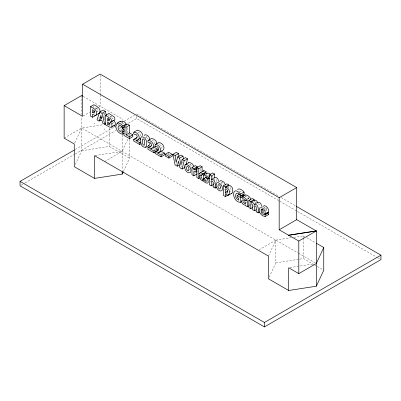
<?xml version="1.0" encoding="UTF-8"?>
<svg xmlns="http://www.w3.org/2000/svg" width="401" height="401" viewBox="0 0 401 401"><rect width="100%" height="100%" fill="white"/><g stroke="black" fill="none" stroke-linecap="round" stroke-linejoin="round"><path stroke-width="0.3" stroke-dasharray="2 1.5" d="M189.959 166.094L190.054 165.072L190.701 164.415L191.653 164.976L192.285 166.385M145.909 138.004L146.245 136.921L146.936 136.926L147.628 137.723L147.964 139.187M185.478 167.042L185.919 165.282M103.237 113.944L104.205 113.388L103.373 116.009L104.621 116.731M154.626 143.929C156.49 140.47 151.187 141.403 151.528 139.463M74.771 142.876L81.674 128.009L103.187 124.681M75.283 164.495L81.674 150.731L81.674 116.756M104.636 161.518L122.17 151.393L128.049 138.726M123.448 171.357L129.583 158.139L129.583 139.107M268.424 256.079L275.838 240.109L291.206 237.733M269.191 277.146L275.838 262.83L275.838 240.109L259.362 249.622M221.537 183.247L221.984 182.61L222.65 182.771L223.768 184.56M266.72 209.482L266.104 207.783L264.755 207.297L264.404 208.149L266.72 209.482L265.758 210.044M96.235 111.974L97.964 110.816L97.874 109.393L95.914 107.679L94.952 108.235M139.999 136.074C142.811 132.32 136.871 133.172 137.252 131.217M161.413 148.44C164.405 144.485 157.623 145.743 158.666 143.067M121.939 123.673L122.922 123.257A3.233 1.865 60 0 1 124.45 124.12M239.342 191.503L240.399 191.102L242.209 192.104M112.064 123.688L113.192 122.992L113.172 121.688M228.931 192.019L230.57 191.061C231.382 189.593 230.831 186.726 228.755 186.836L228.755 188.024M83.127 115.984L90.566 111.689M95.879 108.621L98.541 107.087M99.072 106.776L100.135 106.165L100.135 95.062M64.135 138.134L81.674 128.009L297.978 252.891M98.43 119.012L99.398 118.455M103.588 117.804L104.551 117.247M104.039 119.774L105.002 119.217M109.984 116.881C111.212 114.841 114.25 119.122 111.939 118.876M75.338 149.468L120.33 123.493M120.871 123.177L123.583 121.613M124.125 121.302L134.42 115.353M21.133 185.202L24.386 183.327M24.927 183.011L74.797 154.22M75.338 153.909L115.994 130.435M119.242 128.561L120.871 127.623M128.46 123.242L136.591 118.546L279.086 200.816M134.641 140.475L136.571 139.363M145.468 137.368L146.43 136.811M148.921 148.721L150.846 147.608M156.059 152.841L158.47 151.448M167.703 154.621L168.666 154.064L169.703 154.661M175.999 164.355L176.966 163.798M180.821 167.137L181.788 166.58M189.538 164.991L190.5 164.435M194.395 173.302L195.357 172.746M207.648 175.533L208.615 174.976M213.202 186.946L214.65 186.109M221.021 183.167L221.984 182.61M244.625 197.071C246.379 195.257 251.703 199.352 247.006 200.129M247.397 199.262L248.841 198.425M245.562 200.961L246.525 200.405M256.219 211.783L257.668 210.946M263.788 207.858L264.755 207.297M81.674 150.731L109.333 146.45L129.583 158.139M95.122 155.573L122.17 151.393M293.662 237.352L303.502 235.828L304.565 236.445M275.838 262.83L299.196 259.216M299.813 259.121L303.502 258.55L314.158 264.705M289.903 267.582L313.878 263.873M97.403 111.182L97.684 111.137M113.027 123.132L112.165 122.977M257.843 203.788L259.226 204.269L259.592 206.284M223.994 189.247L224.535 189.247M124.516 130.114L125.137 130.125M210.124 181.287L210.625 181.352M247.382 198.294L248.936 199.016M136.591 114.105L279.086 196.375M281.256 197.623L295.883 206.069M279.632 201.127L296.971 211.142M297.512 211.452L377.156 257.437M377.697 257.748L380.95 259.627M83.253 96.42L122.17 118.886L122.17 120.14M264.936 209.788L267.562 211.302M102.922 117.458L104.972 118.641M128.856 134.35L130.34 135.207M138.054 139.663L140.049 140.811M153.327 148.48L154.826 149.342M160.465 152.601L161.964 153.468M213.227 183.062L214.66 183.894M249.402 203.949L250.354 204.5M252.249 205.593L253.683 206.42M114.13 126.5L115.197 127.112M119.994 129.884L122.125 131.112M128.52 134.806L129.583 135.423M306.7 237.678L315.757 242.906M298.519 253.201L315.256 262.871M314.69 265.011L316.825 266.244M317.356 266.55L323.752 270.244M122.531 130.801L121.754 130.114A4.897 2.827 60 0 1 120.019 127.448L119.678 126.415M246.224 202.144L246.58 202.47M255.793 202.62L254.6 201.623L254.164 201.668L254.164 202.786M104.205 113.388L104.756 115.774M182.4 161.563L182.761 163.357M206.59 174.285L206.685 175.082M216.575 181.478L216.435 179.909L215.653 179.006L214.66 178.861L214.66 179.979M303.502 235.828L303.502 237.673M303.502 238.284L303.502 258.55M245.592 194.801L245.592 196.515M212.746 176.024L212.746 177.252M200.219 168.791L200.219 171.252M200.219 173.708L200.219 174.941M168.666 152.305L168.666 154.064M136.591 116.325L136.591 118.546M127.368 127.613L127.368 132.906M122.17 120.766L122.17 123.889M122.17 129.513L122.17 131.388M122.17 135.142L122.17 170.425M110.947 116.325L110.947 118.315M109.333 128.029L109.333 146.45M108.912 114.601L108.912 116.365M100.135 75.323L100.135 94.446M95.914 107.679L95.914 109.934M93.869 105.914L93.869 107.679M81.674 95.508L81.674 114.255"/><path stroke-width="0.6" d="M100.095 111.949C100.651 108.18 96.641 106.115 93.869 104.741L90.491 106.686L90.491 116.1L92.541 117.282L95.914 115.333M150.034 143.012C149.879 147.002 143.468 149.177 141.563 145.077C140.36 142.661 139.513 138.776 141.578 136.686C146.415 136.741 148.24 144.17 145.563 147.388M261.031 210.099L261.377 209.247L262.249 209.367L263.066 210.204L263.347 211.432L261.031 210.099L262.475 209.262M186.069 164.696L187.543 158.821L185.473 157.628L182.099 159.578L180.916 165.207L179.618 158.144L177.588 156.971L176.219 162.495L175.097 155.533L172.971 154.305L176.35 152.36L178.47 153.583L178.941 156.485M172.971 154.305L175.036 164.911L177.282 166.204L178.55 161.117L179.859 167.693L182.104 168.991L184.996 167.322M182.104 168.991L184.169 160.771L187.543 158.821M106.36 115.418L105.348 111.368L103.112 110.08L99.739 112.024L96.987 119.849L99.037 121.032L99.548 119.408L102.11 120.886L102.616 123.102L104.726 124.315L105.689 123.759M99.994 117.959L100.826 115.338L101.659 118.922L99.994 117.959L101.443 117.122M206.64 173.849C207.387 172.074 209.688 173.613 210.65 174.43M82.726 96.115L81.674 95.508L64.135 105.628L64.135 138.134L74.26 143.979L74.26 166.701L94.511 178.39L122.17 174.109L123.192 171.909M323.752 247.522L316.339 263.492L298.8 273.617L288.675 267.773L288.675 290.489L316.339 286.214L323.752 270.244L323.752 247.522L316.289 243.212M219.683 181.668L219.943 181.172A3.754 2.165 60 0 1 221.312 180.661L223.989 182.209L225.618 185.102M262.705 206.56C265.297 203.507 269.487 208.916 268.61 211.908L265.236 213.858L261.036 211.432C261.492 215.312 266.053 215.457 268.299 212.635L268.5 214.575L265.126 216.525C261.312 216.144 257.818 211.723 259.602 208.014C262.7 206.224 265.858 210.901 265.236 213.858M144.18 135.538L144.951 134.736C147.588 134.571 149.588 137.287 149.909 139.703M228.745 195.016C230.595 192.605 229.006 186.846 225.382 187.618L225.382 186.881L228.755 184.931L228.755 185.668L225.382 187.618M207.016 173.237C200.545 175.026 203.808 178.27 206.51 181.152L206.199 181.437C204.4 181.643 202.705 176.38 203.192 180.791A7.639 4.411 60 0 0 205.472 182.681C210.059 185.182 208.229 178.43 205.307 177.593A0.576 0.331 60 0 1 205.237 176.926L205.452 176.861C207.287 176.916 207.793 180.51 209.633 178.224M200.209 177.773L198.761 178.61L198.761 175.979L199.056 175.688L200.721 179.738L202.996 181.057L200.69 175.683L202.841 173.864L206.214 171.914L203.954 170.61L200.58 172.56L198.761 174.285L198.761 168.771L202.134 166.826L202.134 171.723M203.046 171.473L203.954 170.61M126.165 125.107L126.165 123.989C122.871 117.668 112.977 123.328 116.641 129.398A4.897 2.827 60 0 0 118.38 132.064L120.024 133.332L121.663 134.009L122.791 134.119L124.235 133.287M120.019 121.709L120.49 121.257M92.541 117.282L92.541 114.205L94.405 115.197A4.306 2.486 60 0 0 96.065 115.122C98.631 111.448 93.513 107.774 90.491 106.686M99.739 112.897L96.065 115.122M237.457 189.513C239.708 187.608 242.57 190.49 244.069 192.109L244.069 194.315L240.695 196.264C236.244 188.36 232.831 197.703 238.745 200.129L238.745 198.284L237.161 197.372L237.161 195.608L239.572 194.219M200.69 175.683L204.064 173.733L206.214 171.914M82.596 84.215L100.135 74.09L296.705 187.583L296.705 219.653L316.339 230.991L288.675 235.267L279.171 229.778L279.171 197.708L82.596 84.215L82.596 116.29L64.135 105.628M92.541 112.445L94.31 113.087L94.666 112.125L94.105 110.721L92.541 109.628L92.541 112.445L94.952 111.057M99.739 112.024L101.974 113.318L105.348 111.368M105.538 115.373L108.912 113.423L114.019 116.786A2.216 1.278 60 0 1 114.836 118.47L114.816 119.668L114.235 120.38C106.746 122.5 112.801 122.36 111.999 126.295A3.078 1.779 60 0 1 111.207 127.287L109.573 127.072L105.538 124.786L105.538 115.373L110.641 118.731A2.216 1.278 60 0 1 111.458 120.42L111.217 122.064L110.39 122.38M99.037 121.032L100.967 119.919M107.573 120.265C112.22 123.262 106.566 114.521 107.573 120.265L109.503 119.152M110.39 122.43L113.769 120.43M107.573 124.235L109.413 125.112L109.914 124.711L109.603 123.307L107.573 121.879L107.573 124.235L109.503 123.122M111.558 127.097L114.932 125.147M296.424 206.385L380.95 255.181L380.95 259.627L264.409 326.91L20.05 185.828L20.05 181.387L74.255 150.094M124.049 130.967C120.475 135.127 115.573 126.922 119.548 125.202A3.233 1.865 60 0 1 121.072 126.064L122.791 128.18L122.791 125.934L126.165 123.989M123.994 126.029L127.368 124.079L129.418 125.262L129.418 132.881L132.811 134.841L132.811 136.636L129.438 138.586L123.994 135.443L123.994 126.029L126.044 127.212L129.418 125.262M122.581 128.059L124.029 127.222M122.791 128.18L124.235 127.343M122.606 131.804L124.235 131.072M126.044 127.212L126.044 134.831L129.418 132.881M141.112 143.658L139.668 144.49L133.678 141.032L133.678 139.498C135.413 139.072 138.245 137.648 136.901 135.453C135.929 133.227 132.606 135.668 133.874 132.14L137.252 130.19C139.939 130.551 142.686 132.691 142.686 135.588M126.044 134.831L129.438 136.791L132.811 134.841M133.678 139.498L137.052 137.548M136.696 140.44L138.626 139.327M133.874 132.14C138.415 131.989 142.009 139.583 136.215 140.721L139.668 142.716L141.112 141.879M152.901 147.573L153.864 147.017L157.317 149.007L157.317 150.786L153.944 152.736L147.954 149.277L147.954 147.738C149.693 147.312 152.52 145.889 151.182 143.693C150.21 141.473 146.881 143.909 148.154 140.38L151.528 138.435C154.215 138.796 156.966 140.931 156.961 143.829M147.954 147.738L151.332 145.794M155.092 151.859C156.831 151.433 159.658 150.009 158.32 147.814C157.347 145.593 154.019 148.034 155.292 144.505L158.666 142.555C163.202 142.405 166.796 149.999 161.001 151.137L164.455 153.132L164.455 154.906L161.082 156.856L155.092 153.398L155.092 151.859L158.47 149.914M157.317 149.007L153.944 150.956L150.49 148.961L151.934 148.129M164.455 153.132L161.082 155.077L157.628 153.087L160.52 151.413M165.292 154.255L168.666 152.305L172.295 154.4L172.295 156.159L168.921 158.104L165.292 156.009L165.292 154.255L168.921 156.35L172.295 154.4M175.097 155.533L178.47 153.583M177.588 156.971L180.961 155.022L182.991 156.195L183.533 159.137M179.618 158.144L182.991 156.195M177.282 166.204L179.207 165.092M185.452 164.605L188.826 162.656M197.277 173.854L193.899 175.803L191.984 174.696L191.984 167.598L195.357 165.648L197.277 166.756L197.277 167.773L193.899 169.723L193.899 168.706L197.277 166.756M198.761 178.61L196.846 177.503L196.846 167.668L200.219 165.718L202.134 166.826M193.899 175.803L193.899 171.047L196.114 172.074L196.114 169.979L197.076 169.422M196.114 172.074L197.076 171.518M198.761 174.285L199.728 173.728M198.761 175.979L199.728 175.422M213.698 184.45L211.287 185.838L209.372 184.736L209.372 174.896L212.746 172.951L214.66 174.054L214.66 177.578L211.287 179.523L211.287 176.004L214.66 174.054M205.307 177.593L206.274 177.036M203.192 178.921L204.154 178.365M203.347 179.011L204.315 178.455M208.189 179.057L208.189 177.262L209.633 176.425M208.034 178.966L209.482 178.134M211.287 185.838L211.287 180.806C214.375 180.771 212.816 185.247 213.202 186.946L215.131 188.059L216.575 187.222M228.755 194.635L225.382 196.58L223.467 195.477L223.467 185.773L226.841 183.823L228.755 184.931M225.382 192.355L225.382 188.781C227.457 188.676 228.004 191.543 227.197 193.011L226.48 193.097L225.382 192.355L227.793 190.961M240.695 196.264L240.695 194.059L244.069 192.109M240.51 196.154L244.069 194.315M249.382 205.608L247.452 206.721L245.547 205.623L245.547 204.871C244.249 205.492 242.861 204.37 242.239 203.267A2.581 1.489 60 0 1 241.733 201.843L241.768 200.69L242.309 200.004C252.75 202.46 240.054 198.826 242.214 196.751L245.592 194.801C247.938 195.523 250.81 197.147 250.831 199.944M237.161 195.608L240.725 197.668L244.104 195.718L242.575 194.836M240.695 194.059C231.011 183.427 231.552 202.615 240.725 202.299L242.174 201.462M252.715 207.533L250.79 208.645L248.871 207.538L248.871 200.44L252.249 198.495L254.164 199.598L254.164 200.385L250.79 202.33L250.79 201.548L254.164 199.598M250.79 202.33C252.374 201.588 253.853 203.167 254.254 204.585C257.302 201.397 261.502 201.563 261.522 206.325M250.79 208.645L250.79 203.613C253.783 203.578 252.064 208.054 252.54 209.658L254.465 210.771L256.394 209.658M279.171 197.708L296.705 187.583M254.465 210.771L254.465 205.738C257.462 205.693 255.743 210.179 256.219 211.783L258.144 212.896L259.592 212.059M264.921 214.58L268.5 212.751M279.171 229.778L296.705 219.653M288.675 235.267L298.8 241.036L316.339 230.911L316.339 286.214M20.05 181.387L264.409 322.464L380.95 255.181M203.638 175.182L205.442 175.217L208.189 177.262M154.54 146.781L155.498 146.33M117.117 123.207C119.328 122.295 121.408 124.43 122.791 125.934M254.254 204.585C258.715 203.096 258.63 210.5 258.144 212.896M197.277 167.773L197.638 167.633M193.899 169.723L195.172 169.518L196.114 169.979M140.26 138.535L139.588 138.771L140.576 139.342M150.49 148.961C156.285 147.829 152.691 140.23 148.154 140.38M157.628 153.087C163.423 151.949 159.829 144.35 155.292 144.505M214.66 177.578C216.916 176.746 218.675 179.478 218.505 181.488M211.287 179.523C215.723 178.59 215.563 185.513 215.131 188.059M254.164 200.385C255.748 199.638 257.231 201.217 257.627 202.635M228.755 185.668L230.089 185.568L231.958 187.137L232.72 189.162L232.68 192.184L232.124 193.066L228.349 195.242L226.906 194.996L225.382 193.623L225.382 196.58M268.299 212.635L266.946 212.58M231.287 193.367L231.728 193.297M288.675 235.192L316.339 230.911M148.395 145.518L148.936 145.443M268.068 214.53L268.5 214.575M113.573 125.353L114.581 125.338A3.078 1.779 60 0 0 115.373 124.345L115.177 122.35L113.769 120.48M242.214 196.751C247.001 197.703 248.575 202.259 247.452 206.721M124.14 130.009L122.591 128.791L121.573 126.265M196.846 167.668L198.761 168.771M209.372 174.896L211.287 176.004M182.099 159.578L184.169 160.771M191.984 167.598L193.899 168.706M200.58 172.56L202.841 173.864M223.467 185.773L225.382 186.881M248.871 200.44L250.79 201.548M288.675 290.489L268.424 278.8L268.424 256.079L94.511 155.668L94.511 178.39M193.873 166.129L192.505 164.034L189.828 162.485A3.754 2.165 60 0 0 188.46 162.996M204.064 173.733L204.525 174.806M101.974 113.318L104.726 124.315M238.976 193.944L239.106 194.685M298.8 241.036L298.8 273.617M265.126 214.7L265.126 216.525M264.409 322.464L264.409 326.91M240.725 197.668L240.725 202.299M168.921 156.35L168.921 158.104M161.082 155.077L161.082 156.856M153.944 150.956L153.944 152.736M139.668 142.716L139.668 144.49M129.438 136.791L129.438 138.586M122.791 131.909L122.791 134.119M122.17 171.653L122.17 174.109M104.636 129.012L104.636 129.328M94.511 123.167L94.511 123.478M98.982 113.363A4.306 2.486 60 0 1 98.435 113.398M142.535 139.954C142.621 141.588 141.889 144.781 144.064 145.307L144.25 145.192C144.696 143.342 145.443 139.533 143.057 138.761L142.535 139.954M184.671 166.089C183.989 169.147 187.222 174.27 190.5 172.5C191.969 169.382 189.778 165.217 186.455 164.435A3.754 2.165 60 0 0 185.087 164.946L184.671 166.089M216.149 184.265C215.472 187.322 218.705 192.445 221.984 190.675C223.447 187.558 221.257 183.392 217.933 182.61A3.754 2.165 60 0 0 216.57 183.122L216.149 184.265M189.001 169.438C188.791 173.553 184.941 168.139 186.941 166.495L187.793 166.54L188.48 167.187L189.001 169.438M220.485 187.618C220.274 191.733 216.425 186.315 218.425 184.671L219.272 184.716L219.964 185.367L220.485 187.618M243.673 202.014L244.159 203.427L245.547 203.768L245.547 202.289L244.169 201.753L243.673 202.014"/></g></svg>
